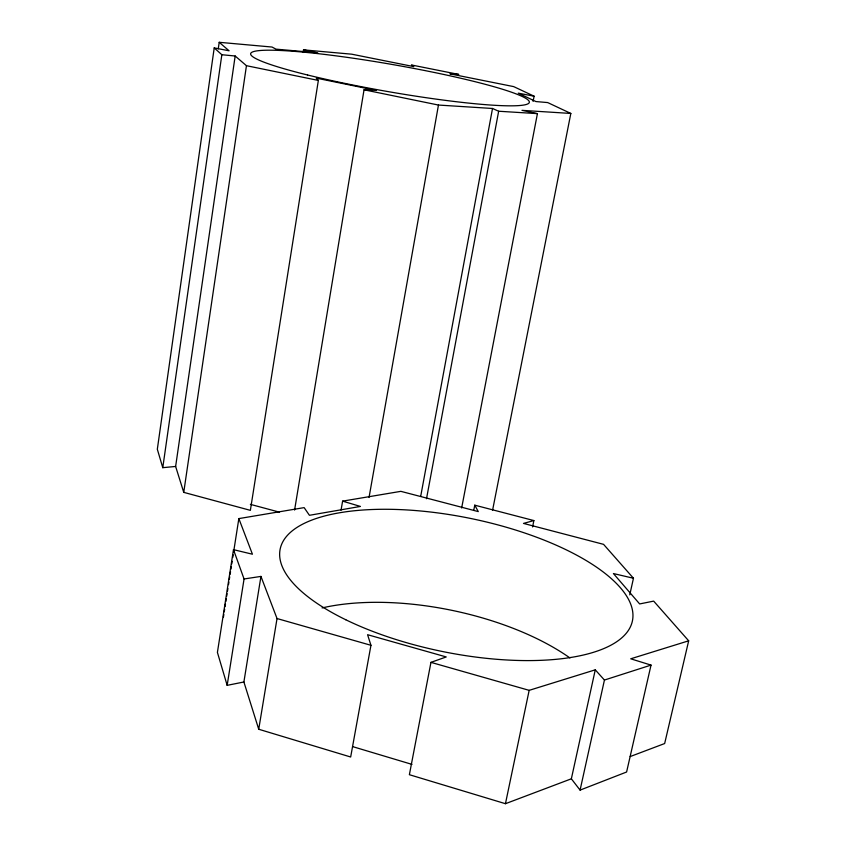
<?xml version="1.0" encoding="UTF-8"?>
<svg xmlns="http://www.w3.org/2000/svg" width="846" height="846" viewBox="0 0 846 846"><rect width="100%" height="100%" fill="white"/><g stroke="black" fill="none" stroke-linecap="round" stroke-linejoin="round"><path stroke-width="1.27" d="M214.218 47.905L157.324 449.247L162.77 467.679L175.63 466.453L235.167 56.005L221.842 54.726L214.218 47.905L229.086 50.792L219.199 42.3L218.268 48.846M162.77 467.679L221.842 54.726M294.588 510.053L364.044 89.792L376.364 90.427L316.298 78.139L318.35 80.433L250.363 510.35L183.741 492.361L246.45 65.692L235.167 56.005M303.101 52.473L303.503 49.861L351.703 54.186L413.779 66.612L411.452 64.973L458.765 74.427L449.913 73.845L513.681 86.609L534.101 96.201L533.107 101.383M341.044 510.201L342.609 501.139L360.428 506.437L309.435 515.299L304.137 507.621L238.847 518.598L252.436 554.215L233.485 549.657L217.411 652.403L227.162 685.345L243.891 681.992L260.949 576.412L244.06 578.971L227.162 685.345M223.439 616.998L223.852 614.408M224.253 611.817L224.655 609.226M225.068 606.645L225.47 604.055M225.871 601.464L226.284 598.873M226.686 596.282L227.088 593.691M227.5 591.1L227.902 588.509M228.505 584.628L228.917 582.037M229.319 579.447L229.721 576.866M230.133 574.275L230.535 571.685M230.937 569.094L231.349 566.503M231.751 563.912L232.153 561.321M232.766 557.44L233.168 554.849M233.57 552.258L238.847 518.598M430.952 662.365L529.162 690.347L595.267 669.831L571.357 778.806L505.453 803.7L409.379 774.703L430.952 662.365L446.233 656.94L367.576 634.701L370.95 645.297L350.667 757.001L258.728 729.252L277.033 618.542L260.949 576.412M369.036 497.469L438.461 105.052L492.52 108.478L498.654 111.238L537.422 113.628L461.652 507.991M420.684 496.401L492.52 108.478M426.511 498.728L498.654 111.238M473.76 510.339L474.765 505.178L533.868 520.565L532.568 526.952M492.615 510.064L570.828 113.449L547.69 102.578L535.909 101.562L518.26 93.145L534.101 96.201M505.453 803.7L529.162 690.347M629.762 594.865L633.464 578.252L613.424 573.556L639.65 603.938L653.672 601.115L688.676 640.813L630.714 658.801L651.029 665.104L626.6 772.007L580.081 790.111L604.435 680.047L595.267 669.831M688.676 640.813L664.66 743.539L630.164 756.567M604.435 680.047L651.029 665.104M533.868 520.565L523.494 523.41L603.568 544.348L633.464 578.252M342.609 501.139L400.856 491.346L478.276 511.597L474.765 505.178M570.828 113.449L521.982 110.35L537.422 113.628M219.199 42.3L272.021 47.038L275.965 49.142L317.715 52.833L303.503 49.861M246.45 65.692L318.35 80.433M364.044 89.792L438.461 105.052M250.363 504.353L279.455 512.168M277.033 618.542L370.95 645.297M352.676 746.627L412.002 764.393M571.357 778.806L580.081 790.111M233.485 549.657L244.06 578.971M243.891 681.992L258.728 729.252M175.63 466.453L183.741 492.361M322.083 607.925A176.772 77.43 11.8 0 1 569.918 657.934M307.542 74.987A141.441 13.716 9.9 0 0 528.496 103.487A141.441 13.716 9.9 0 0 333.884 55.572A141.441 13.716 9.9 0 0 307.542 74.987M345.771 619.748A179.743 67.997 11.5 0 0 630.947 625.617A179.743 67.997 11.5 0 0 392.269 509.355A179.743 67.997 11.5 0 0 345.771 619.748"/></g></svg>
